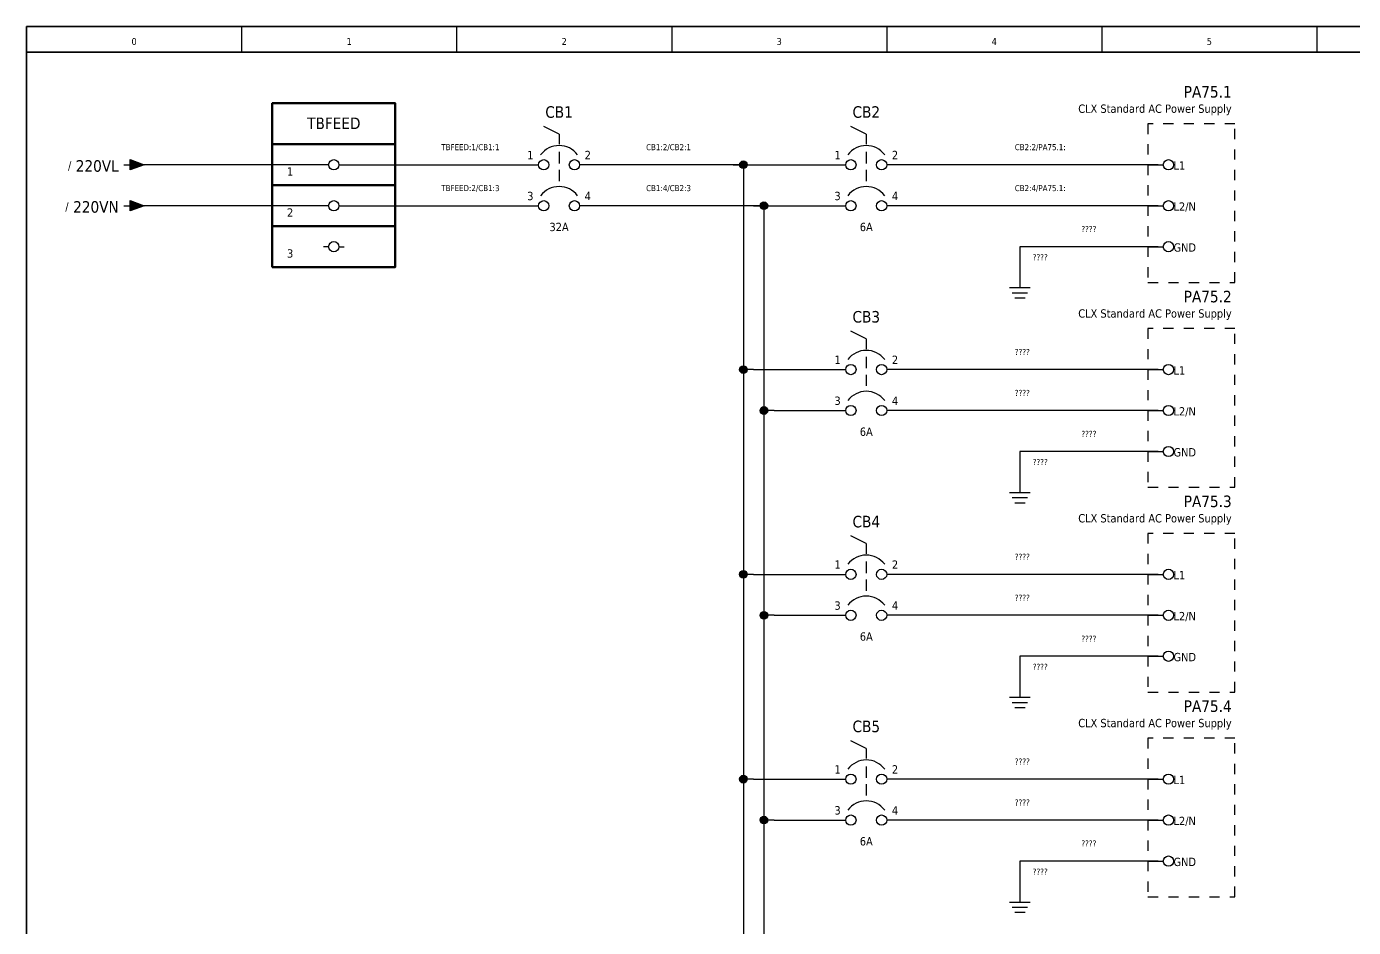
# Model space of a CAD drawing. Header units: millimetres. Extents: x 0 to 420, y 0 to 297.
# Drawn here: x 0 to 259.1, y 121 to 297 of the extents above; entities that cross this region are included whole.
import ezdxf
from ezdxf.enums import TextEntityAlignment as Align

# ---------------------------------------------------------------- set-up
doc = ezdxf.new("R2010")
doc.units = ezdxf.units.MM
doc.linetypes.add('EPL_DASH', pattern=[1, 0.5, -0.5])
for name, color, linetype, lineweight in [('EPLAN100', 7, 'Continuous', 50), ('EPLAN201', 7, 'Continuous', 35), ('EPLAN300', 5, 'Continuous', 25), ('EPLAN303', 6, 'Continuous', 25), ('EPLAN306', 6, 'EPL_DASH', 25), ('EPLAN311', 7, 'Continuous', 25), ('EPLAN400', 5, 'Continuous', 35), ('EPLAN403', 5, 'Continuous', 35), ('EPLAN405', 7, 'Continuous', 25), ('EPLAN408', 5, 'Continuous', 35), ('EPLAN420', 7, 'Continuous', 35), ('EPLAN421', 5, 'Continuous', 35), ('EPLAN422', 7, 'Continuous', 35), ('EPLAN425', 251, 'Continuous', 35), ('EPLAN426', 251, 'Continuous', 35), ('EPLAN429', 251, 'Continuous', 35), ('EPLAN432', 7, 'Continuous', 35), ('EPLAN433', 251, 'Continuous', 35), ('EPLAN434', 7, 'Continuous', 35), ('EPLAN440', 73, 'Continuous', 35), ('EPLAN441', 73, 'Continuous', 35), ('EPLAN442', 73, 'Continuous', 35), ('EPLAN451', 7, 'Continuous', 35), ('EPLAN452', 7, 'Continuous', 35), ('EPLAN453', 7, 'Continuous', 35), ('EPLAN500', 7, 'Continuous', 35), ('EPLAN501', 7, 'Continuous', 35), ('EPLAN502', 7, 'Continuous', 35), ('EPLAN503', 7, 'Continuous', 35), ('EPLAN504', 7, 'Continuous', 35), ('EPLAN512', 3, 'Continuous', 35), ('EPLAN542', 1, 'Continuous', 25)]:
    doc.layers.add(name, color=color, linetype=linetype, lineweight=lineweight)
doc.styles.add('Tahoma', font='')
doc.styles.get('Tahoma').set_extended_font_data('Tahoma')

# ---------------------------------------------------------------- blocks, each defined once
blk = doc.blocks.new('EPLFRAME')
at = {"layer": 'EPLAN201', "linetype": 'Continuous', "lineweight": 25, "ltscale": 4}
for p, q in [((42, 297), (42, 292)), ((84, 297), (84, 292)), ((126, 297), (126, 292)), ((168, 297), (168, 292)), ((210, 297), (210, 292)), ((252, 297), (252, 292))]:
    blk.add_line(p, q, dxfattribs=at)
at = {"layer": 'EPLAN201', "linetype": 'Continuous', "lineweight": 35, "ltscale": 4}
blk.add_line((0, 292), (420, 292), dxfattribs=at)
blk.add_lwpolyline([(0, 0), (420, 0), (420, 297), (0, 297)], close=True, dxfattribs=at)
at = {"layer": 'EPLAN451', "color": 7, "style": 'Tahoma'}
for tag, p, height in [('14_10014', (101, 12), 2.26), ('14_10015', (185, 12), 2.26), ('14_10011', (101, 5), 2.26), ('14_10013', (332, 5), 1.63), ('14_10151', (73, 1), 1.63), ('14_10300', (415, 1), 1.63)]:
    blk.add_attdef(tag, p, '', height=height, dxfattribs=at)
blk.add_attdef('4_25020', text='', height=1.63, dxfattribs=at).set_placement((413, 1), align=Align.RIGHT)
at = {"layer": 'EPLAN452', "color": 7, "style": 'Tahoma'}
for tag, p, height in [('4_11041', (1, 17), 2.26), ('4_11071[1]', (1, 13), 1.63), ('4_11074[1]', (21, 13), 1.63), ('4_11070[1]', (41, 13), 1.63), ('4_11024', (73, 13), 1.63), ('4_11011', (231, 12), 2.26), ('4_11030', (301, 12), 2.26), ('4_20132_1001', (374, 13), 1.63), ('4_11071[2]', (1, 9), 1.63), ('4_11074[2]', (21, 9), 1.63), ('4_11070[2]', (41, 9), 1.63), ('4_11022', (73, 9), 1.63), ('4_20134_1001', (374, 9), 1.63), ('4_11071[3]', (1, 5), 1.63), ('4_11074[3]', (21, 5), 1.63), ('4_11070[3]', (41, 5), 1.63), ('4_11080', (73, 5), 1.63), ('4_11059', (301, 5), 1.63)]:
    blk.add_attdef(tag, p, '', height=height, dxfattribs=at)
for tag, height, p in [('4_11040', 2.26, (419, 17)), ('4_11000', 1.63, (419, 5)), ('4_11085', 1.63, (141, 1)), ('4_11086', 1.63, (183, 1))]:
    blk.add_attdef(tag, text='', height=height, dxfattribs=at).set_placement(p, align=Align.RIGHT)
at = {"layer": 'EPLAN453', "color": 7, "style": 'Tahoma'}
for tag, p in [('53_19005_1', (21, 293)), ('53_19005', (63, 293)), ('53_19005_8', (105, 293)), ('53_19005_6', (147, 293)), ('53_19005_7', (189, 293)), ('53_19005_9', (231, 293)), ('53_19005_3', (273, 293)), ('53_19005_2', (315, 293)), ('53_19005_4', (357, 293)), ('53_19005_5', (399, 293))]:
    blk.add_attdef(tag, text='', height=1.35, dxfattribs=at).set_placement(p, align=Align.BOTTOM_CENTER)
blk = doc.blocks.new('EPLSYM_LibrarySPECIAL_Symbol13_Variant1_Placement1')
at = {"layer": 'EPLAN303', "lineweight": 25, "ltscale": 4}
blk.add_line((-4, 0), (-1, 0), dxfattribs=at)
blk.add_circle((0, 0), 1, dxfattribs=at)
at = {"layer": 'EPLAN421', "color": 5, "style": 'Tahoma'}
blk.add_attdef('17_20039', text='', height=1.1739, dxfattribs=at).set_placement((-2.3, 4), align=Align.BOTTOM_RIGHT)
at = {"layer": 'EPLAN425', "color": 251, "style": 'Tahoma'}
blk.add_attdef('17_20402', text='', height=1.6254, dxfattribs=at).set_placement((59.22, -0.16254), align=Align.MIDDLE_LEFT)
at = {"layer": 'EPLAN426', "color": 251, "style": 'Tahoma'}
blk.add_attdef('17_20037', text='', height=1.6254, dxfattribs=at).set_placement((1, -0.16254), align=Align.MIDDLE_LEFT)
at = {"layer": 'EPLAN429', "color": 251, "style": 'Tahoma'}
blk.add_attdef('17_20011', text='', height=1.6254, dxfattribs=at).set_placement((76.87, -0.16254), align=Align.MIDDLE_LEFT)
at = {"layer": 'EPLAN432', "color": 7, "style": 'Tahoma'}
blk.add_attdef('17_20038', text='', height=1.6254, dxfattribs=at).set_placement((-2.3, 1.3), align=Align.BOTTOM_RIGHT)
at = {"layer": 'EPLAN441', "color": 73, "style": 'Tahoma'}
blk.add_attdef('17_20301', text='', height=1.6254, dxfattribs=at).set_placement((33.62, -0.16254), align=Align.MIDDLE_LEFT)
blk = doc.blocks.new('EPLSYM_LibrarySPECIAL_Symbol1_Variant0_Placement1')
at = {"layer": 'EPLAN306', "lineweight": 25, "ltscale": 4}
blk.add_lwpolyline([(0, -31), (17, -31), (17, 0), (0, 0)], close=True, dxfattribs=at)
at = {"layer": 'EPLAN400', "color": 5, "style": 'Tahoma'}
blk.add_attdef('17_20010', text='', height=2.2575, dxfattribs=at).set_placement((-1.5, -0.9515), align=Align.TOP_RIGHT)
at = {"layer": 'EPLAN440', "color": 73, "style": 'Tahoma'}
blk.add_attdef('17_20300', text='', height=1.6254, dxfattribs=at).set_placement((-1.5, -4.57508), align=Align.TOP_RIGHT)
at = {"layer": 'EPLAN500', "color": 7, "style": 'Tahoma'}
blk.add_attdef('17_20027', text='', height=1.6254, dxfattribs=at).set_placement((-1.5, -7.27508), align=Align.TOP_RIGHT)
at = {"layer": 'EPLAN501', "color": 7, "style": 'Tahoma'}
blk.add_attdef('17_20011', text='', height=1.6254, dxfattribs=at).set_placement((-1.5, -12.67508), align=Align.TOP_RIGHT)
at = {"layer": 'EPLAN502', "color": 7, "style": 'Tahoma'}
blk.add_attdef('17_20025', text='', height=1.6254, dxfattribs=at).set_placement((-1.5, -15.37508), align=Align.TOP_RIGHT)
at = {"layer": 'EPLAN503', "color": 7, "style": 'Tahoma'}
blk.add_attdef('17_20024', text='', height=1.6254, dxfattribs=at).set_placement((-1.5, -18.07508), align=Align.TOP_RIGHT)
at = {"layer": 'EPLAN504', "color": 7, "style": 'Tahoma'}
blk.add_attdef('17_20901[1]', text='', height=1.6254, dxfattribs=at).set_placement((-1.5, -9.97508), align=Align.TOP_RIGHT)
blk = doc.blocks.new('EPLSYM_LibrarySPECIAL_Symbol1_Variant0_Placement1_1')
at = {"layer": 'EPLAN306', "lineweight": 25, "ltscale": 4}
blk.add_lwpolyline([(0, -31), (17, -31), (17, 0), (0, 0)], close=True, dxfattribs=at)
at = {"layer": 'EPLAN400', "color": 5, "style": 'Tahoma'}
blk.add_attdef('17_20010', text='', height=2.2575, dxfattribs=at).set_placement((-1.5, -0.9515), align=Align.TOP_RIGHT)
at = {"layer": 'EPLAN440', "color": 73, "style": 'Tahoma'}
blk.add_attdef('17_20300', text='', height=1.6254, dxfattribs=at).set_placement((-1.5, -4.57508), align=Align.TOP_RIGHT)
at = {"layer": 'EPLAN500', "color": 7, "style": 'Tahoma'}
blk.add_attdef('17_20027', text='', height=1.6254, dxfattribs=at).set_placement((-1.5, -7.27508), align=Align.TOP_RIGHT)
at = {"layer": 'EPLAN501', "color": 7, "style": 'Tahoma'}
blk.add_attdef('17_20011', text='', height=1.6254, dxfattribs=at).set_placement((-1.5, -12.67508), align=Align.TOP_RIGHT)
at = {"layer": 'EPLAN502', "color": 7, "style": 'Tahoma'}
blk.add_attdef('17_20025', text='', height=1.6254, dxfattribs=at).set_placement((-1.5, -15.37508), align=Align.TOP_RIGHT)
at = {"layer": 'EPLAN503', "color": 7, "style": 'Tahoma'}
blk.add_attdef('17_20024', text='', height=1.6254, dxfattribs=at).set_placement((-1.5, -18.07508), align=Align.TOP_RIGHT)
at = {"layer": 'EPLAN504', "color": 7, "style": 'Tahoma'}
blk.add_attdef('17_20901[1]', text='', height=1.6254, dxfattribs=at).set_placement((-1.5, -9.97508), align=Align.TOP_RIGHT)
blk = doc.blocks.new('EPLSYM_LibrarySPECIAL_Symbol1_Variant0_Placement1_2')
at = {"layer": 'EPLAN306', "lineweight": 25, "ltscale": 4}
blk.add_lwpolyline([(0, -31), (17, -31), (17, 0), (0, 0)], close=True, dxfattribs=at)
at = {"layer": 'EPLAN400', "color": 5, "style": 'Tahoma'}
blk.add_attdef('17_20010', text='', height=2.2575, dxfattribs=at).set_placement((-1.5, -0.9515), align=Align.TOP_RIGHT)
at = {"layer": 'EPLAN440', "color": 73, "style": 'Tahoma'}
blk.add_attdef('17_20300', text='', height=1.6254, dxfattribs=at).set_placement((-1.5, -4.57508), align=Align.TOP_RIGHT)
at = {"layer": 'EPLAN500', "color": 7, "style": 'Tahoma'}
blk.add_attdef('17_20027', text='', height=1.6254, dxfattribs=at).set_placement((-1.5, -7.27508), align=Align.TOP_RIGHT)
at = {"layer": 'EPLAN501', "color": 7, "style": 'Tahoma'}
blk.add_attdef('17_20011', text='', height=1.6254, dxfattribs=at).set_placement((-1.5, -12.67508), align=Align.TOP_RIGHT)
at = {"layer": 'EPLAN502', "color": 7, "style": 'Tahoma'}
blk.add_attdef('17_20025', text='', height=1.6254, dxfattribs=at).set_placement((-1.5, -15.37508), align=Align.TOP_RIGHT)
at = {"layer": 'EPLAN503', "color": 7, "style": 'Tahoma'}
blk.add_attdef('17_20024', text='', height=1.6254, dxfattribs=at).set_placement((-1.5, -18.07508), align=Align.TOP_RIGHT)
at = {"layer": 'EPLAN504', "color": 7, "style": 'Tahoma'}
blk.add_attdef('17_20901[1]', text='', height=1.6254, dxfattribs=at).set_placement((-1.5, -9.97508), align=Align.TOP_RIGHT)
blk = doc.blocks.new('EPLSYM_LibrarySPECIAL_Symbol1_Variant0_Placement1_3')
at = {"layer": 'EPLAN306', "lineweight": 25, "ltscale": 4}
blk.add_lwpolyline([(0, -31), (17, -31), (17, 0), (0, 0)], close=True, dxfattribs=at)
at = {"layer": 'EPLAN400', "color": 5, "style": 'Tahoma'}
blk.add_attdef('17_20010', text='', height=2.2575, dxfattribs=at).set_placement((-1.5, -0.9515), align=Align.TOP_RIGHT)
at = {"layer": 'EPLAN440', "color": 73, "style": 'Tahoma'}
blk.add_attdef('17_20300', text='', height=1.6254, dxfattribs=at).set_placement((-1.5, -4.57508), align=Align.TOP_RIGHT)
at = {"layer": 'EPLAN500', "color": 7, "style": 'Tahoma'}
blk.add_attdef('17_20027', text='', height=1.6254, dxfattribs=at).set_placement((-1.5, -7.27508), align=Align.TOP_RIGHT)
at = {"layer": 'EPLAN501', "color": 7, "style": 'Tahoma'}
blk.add_attdef('17_20011', text='', height=1.6254, dxfattribs=at).set_placement((-1.5, -12.67508), align=Align.TOP_RIGHT)
at = {"layer": 'EPLAN502', "color": 7, "style": 'Tahoma'}
blk.add_attdef('17_20025', text='', height=1.6254, dxfattribs=at).set_placement((-1.5, -15.37508), align=Align.TOP_RIGHT)
at = {"layer": 'EPLAN503', "color": 7, "style": 'Tahoma'}
blk.add_attdef('17_20024', text='', height=1.6254, dxfattribs=at).set_placement((-1.5, -18.07508), align=Align.TOP_RIGHT)
at = {"layer": 'EPLAN504', "color": 7, "style": 'Tahoma'}
blk.add_attdef('17_20901[1]', text='', height=1.6254, dxfattribs=at).set_placement((-1.5, -9.97508), align=Align.TOP_RIGHT)
blk = doc.blocks.new('EPLSYM_LibraryNFPA_symbol_Symbol1413_Variant5_Placement1')
at = {"layer": 'EPLAN300', "lineweight": 25, "ltscale": 4}
for p, q in [((-1, 0), (-2, 0)), ((1, 0), (2, 0))]:
    blk.add_line(p, q, dxfattribs=at)
at = {"layer": 'EPLAN300', "linetype": 'Continuous', "lineweight": 25, "ltscale": 4}
blk.add_circle((0, 0), 1, dxfattribs=at)
at = {"layer": 'EPLAN408', "color": 5, "style": 'Tahoma'}
blk.add_attdef('17_20010', text='', height=2.2575, dxfattribs=at).set_placement((-3.7, -0.6515), align=Align.TOP_RIGHT)
at = {"layer": 'EPLAN422', "color": 7, "style": 'Tahoma'}
blk.add_attdef('17_20030', text='', height=1.6254, dxfattribs=at).set_placement((1.4, -0.82508), align=Align.TOP_LEFT)
at = {"layer": 'EPLAN434', "color": 7, "style": 'Tahoma'}
blk.add_attdef('17_20225', text='', height=1.6254, dxfattribs=at).set_placement((27.85, -0.82508), align=Align.TOP_LEFT)
at = {"layer": 'EPLAN500', "color": 7, "style": 'Tahoma'}
blk.add_attdef('17_20027', text='', height=1.6254, dxfattribs=at).set_placement((-3.7, -4.27508), align=Align.TOP_RIGHT)
at = {"layer": 'EPLAN501', "color": 7, "style": 'Tahoma'}
blk.add_attdef('17_20011', text='', height=1.6254, dxfattribs=at).set_placement((-3.7, -9.67508), align=Align.TOP_RIGHT)
at = {"layer": 'EPLAN502', "color": 7, "style": 'Tahoma'}
blk.add_attdef('17_20025', text='', height=1.6254, dxfattribs=at).set_placement((-3.7, -12.37508), align=Align.TOP_RIGHT)
at = {"layer": 'EPLAN503', "color": 7, "style": 'Tahoma'}
blk.add_attdef('17_20024', text='', height=1.6254, dxfattribs=at).set_placement((-3.7, -15.07508), align=Align.TOP_RIGHT)
at = {"layer": 'EPLAN504', "color": 7, "style": 'Tahoma'}
blk.add_attdef('17_20901[1]', text='', height=1.6254, dxfattribs=at).set_placement((-3.7, -6.97508), align=Align.TOP_RIGHT)
at = {"layer": 'EPLAN512', "color": 3, "style": 'Tahoma'}
blk.add_attdef('17_20201[1]', text='', height=1.6254, dxfattribs=at).set_placement((-3.7, -17.77508), align=Align.TOP_RIGHT)
blk = doc.blocks.new('EPLSYM_LibraryNFPA_symbol_Symbol1339_Variant5_Placement1')
at = {"layer": 'EPLAN300', "lineweight": 25, "ltscale": 4}
for q in [(-3, 7.5), (0, 4)]:
    blk.add_line((0, 6), q, dxfattribs=at)
at = {"layer": 'EPLAN300', "linetype": 'Continuous', "lineweight": 25, "ltscale": 4}
for p, q in [((0, 2.5), (0, 0.25)), ((0, -1), (0, -3.2))]:
    blk.add_line(p, q, dxfattribs=at)
at = {"layer": 'EPLAN300', "lineweight": 25, "ltscale": 4}
for centre in [(-3, 0), (3, 0), (-3, -8), (3, -8)]:
    blk.add_circle(centre, 1, dxfattribs=at)
for centre in [(0, -0.75), (0, -8.75)]:
    blk.add_arc(centre, 4.5, 37, 143, dxfattribs=at)
at = {"layer": 'EPLAN400', "color": 5, "style": 'Tahoma'}
blk.add_attdef('17_20010', text='', height=2.26, dxfattribs=at).set_placement((0, 8.5), align=Align.BOTTOM_CENTER)
at = {"layer": 'EPLAN420', "color": 7, "style": 'Tahoma'}
for tag, p in [('17_20028[1]', (-5, 0.6)), ('17_20028[3]', (-5, -7.4))]:
    blk.add_attdef(tag, text='', height=1.63, dxfattribs=at).set_placement(p, align=Align.BOTTOM_RIGHT)
for tag, p in [('17_20028[2]', (5, 0.6)), ('17_20028[4]', (5, -7.4))]:
    blk.add_attdef(tag, text='', height=1.63, dxfattribs=at).set_placement(p, align=Align.BOTTOM_LEFT)
at = {"layer": 'EPLAN421', "color": 5, "style": 'Tahoma'}
for tag, p in [('17_20029[1]', (-5, -0.63)), ('17_20029[3]', (-5, -8.63))]:
    blk.add_attdef(tag, text='', height=1.17, dxfattribs=at).set_placement(p, align=Align.TOP_RIGHT)
for tag, p in [('17_20029[2]', (5, -0.63)), ('17_20029[4]', (5, -8.63))]:
    blk.add_attdef(tag, text='', height=1.17, dxfattribs=at).set_placement(p, align=Align.TOP_LEFT)
at = {"layer": 'EPLAN440', "color": 73, "style": 'Tahoma'}
blk.add_attdef('17_20300', text='', height=1.63, dxfattribs=at).set_placement((0, -22.13), align=Align.TOP_CENTER)
at = {"layer": 'EPLAN500', "color": 7, "style": 'Tahoma'}
blk.add_attdef('17_20027', text='', height=1.63, dxfattribs=at).set_placement((0, -11.33), align=Align.TOP_CENTER)
at = {"layer": 'EPLAN501', "color": 7, "style": 'Tahoma'}
blk.add_attdef('17_20011', text='', height=1.63, dxfattribs=at).set_placement((0, 12.25), align=Align.BOTTOM_CENTER)
at = {"layer": 'EPLAN502', "color": 7, "style": 'Tahoma'}
blk.add_attdef('17_20025', text='', height=1.63, dxfattribs=at).set_placement((0, -16.73), align=Align.TOP_CENTER)
at = {"layer": 'EPLAN503', "color": 7, "style": 'Tahoma'}
blk.add_attdef('17_20024', text='', height=1.63, dxfattribs=at).set_placement((0, -14.03), align=Align.TOP_CENTER)
at = {"layer": 'EPLAN504', "color": 7, "style": 'Tahoma'}
blk.add_attdef('17_20901[1]', text='', height=1.63, dxfattribs=at).set_placement((0, -19.43), align=Align.TOP_CENTER)
at = {"layer": 'EPLAN512', "color": 3, "style": 'Tahoma'}
blk.add_attdef('17_20201[1]', text='', height=1.63, dxfattribs=at).set_placement((0, -24.83), align=Align.TOP_CENTER)
blk = doc.blocks.new('EPLSYM_LibraryNFPA_symbol_Symbol300_Variant0_Placement1')
at = {"layer": 'EPLAN300', "linetype": 'Continuous', "lineweight": 25, "ltscale": 4}
for p, q in [((-2, 0), (2, 0)), ((0, 2), (0, 0)), ((-1.5, -1), (1.5, -1)), ((-1, -2), (1, -2))]:
    blk.add_line(p, q, dxfattribs=at)
at = {"layer": 'EPLAN400', "color": 5, "style": 'Tahoma'}
blk.add_attdef('17_20010', text='', height=2.2575, dxfattribs=at).set_placement((-4, -1.22575), align=Align.MIDDLE_RIGHT)
at = {"layer": 'EPLAN420', "color": 7, "style": 'Tahoma'}
blk.add_attdef('17_20028[1]', text='', height=1.6254, dxfattribs=at).set_placement((0.6, 1.5), align=Align.BOTTOM_LEFT)
at = {"layer": 'EPLAN421', "color": 5, "style": 'Tahoma'}
blk.add_attdef('17_20029[1]', text='', height=1.1739, dxfattribs=at).set_placement((0.6, 4.2), align=Align.BOTTOM_LEFT)
at = {"layer": 'EPLAN440', "color": 73, "style": 'Tahoma'}
blk.add_attdef('17_20300', text='', height=1.6254, dxfattribs=at).set_placement((-4, -4.38754), align=Align.MIDDLE_RIGHT)
at = {"layer": 'EPLAN500', "color": 7, "style": 'Tahoma'}
blk.add_attdef('17_20027', text='', height=1.6254, dxfattribs=at).set_placement((-4, -7.08754), align=Align.MIDDLE_RIGHT)
at = {"layer": 'EPLAN501', "color": 7, "style": 'Tahoma'}
blk.add_attdef('17_20011', text='', height=1.6254, dxfattribs=at).set_placement((-4, -12.48754), align=Align.MIDDLE_RIGHT)
at = {"layer": 'EPLAN502', "color": 7, "style": 'Tahoma'}
blk.add_attdef('17_20025', text='', height=1.6254, dxfattribs=at).set_placement((-4, -15.18754), align=Align.MIDDLE_RIGHT)
at = {"layer": 'EPLAN503', "color": 7, "style": 'Tahoma'}
blk.add_attdef('17_20024', text='', height=1.6254, dxfattribs=at).set_placement((-4, -17.88754), align=Align.MIDDLE_RIGHT)
at = {"layer": 'EPLAN504', "color": 7, "style": 'Tahoma'}
blk.add_attdef('17_20901[1]', text='', height=1.6254, dxfattribs=at).set_placement((-4, -9.78754), align=Align.MIDDLE_RIGHT)
at = {"layer": 'EPLAN512', "color": 3, "style": 'Tahoma'}
blk.add_attdef('17_20201[1]', text='', height=1.6254, dxfattribs=at).set_placement((-4, -20.58754), align=Align.MIDDLE_RIGHT)
blk = doc.blocks.new('EPLSYM_LibrarySPECIAL_Symbol308_Variant0_Placement0')
at = {"layer": 'EPLAN405', "color": 7, "style": 'Tahoma'}
for tag, p in [('17_31011', (1.5, 6.35)), ('17_31002', (1.5, 0.5))]:
    blk.add_attdef(tag, text='', height=1.17, dxfattribs=at).set_placement(p, align=Align.BOTTOM_LEFT)
for tag, p in [('17_31004', (1.5, 4.4)), ('17_31003', (1.5, 2.45))]:
    blk.add_attdef(tag, p, '', height=1.17, dxfattribs=at)
blk = doc.blocks.new('EPLSYM_LibrarySPECIAL_Symbol8_Variant0_Placement1')
at = {"layer": 'EPLAN311', "linetype": 'Continuous', "ltscale": 4}
blk.add_hatch(color=256, dxfattribs=at).paths.add_polyline_path([(-0.75, 1), (2, 0), (-0.75, -1)], flags=0)
blk.add_line((-2, 0), (-0.75, 0), dxfattribs=at)
blk.add_lwpolyline([(-0.75, 1), (2, 0), (-0.75, -1)], close=True, dxfattribs=at)
at = {"layer": 'EPLAN403', "color": 5, "style": 'Tahoma'}
blk.add_attdef('70_20010', text='', height=2.2575, dxfattribs=at).set_placement((3, -0.22575), align=Align.MIDDLE_RIGHT)
at = {"layer": 'EPLAN442', "color": 73, "style": 'Tahoma'}
for tag, p in [('70_24350', (23.82, -0.16254)), ('70_24300', (81.5, -0.16254))]:
    blk.add_attdef(tag, text='', height=1.6254, dxfattribs=at).set_placement(p, align=Align.MIDDLE_RIGHT)

msp = doc.modelspace()

# ---------------------------------------------------------------- hatches: boundary and pattern name
at = {"layer": 'EPLAN311', "linetype": 'Continuous', "lineweight": 25, "ltscale": 4}
h = msp.add_hatch(color=7, dxfattribs=at)
edge = h.paths.add_edge_path(flags=0)
edge.add_arc((140, 270), 0.75, 0, 360)
h = msp.add_hatch(color=7, dxfattribs=at)
edge = h.paths.add_edge_path(flags=0)
edge.add_arc((144, 262), 0.75, 0, 360)
h = msp.add_hatch(color=7, dxfattribs=at)
edge = h.paths.add_edge_path(flags=0)
edge.add_arc((140, 230), 0.75, 0, 360)
h = msp.add_hatch(color=7, dxfattribs=at)
edge = h.paths.add_edge_path(flags=0)
edge.add_arc((144, 222), 0.75, 0, 360)
h = msp.add_hatch(color=7, dxfattribs=at)
edge = h.paths.add_edge_path(flags=0)
edge.add_arc((140, 190), 0.75, 0, 360)
h = msp.add_hatch(color=7, dxfattribs=at)
edge = h.paths.add_edge_path(flags=0)
edge.add_arc((144, 182), 0.75, 0, 360)
h = msp.add_hatch(color=7, dxfattribs=at)
edge = h.paths.add_edge_path(flags=0)
edge.add_arc((140, 150), 0.75, 0, 360)
h = msp.add_hatch(color=7, dxfattribs=at)
edge = h.paths.add_edge_path(flags=0)
edge.add_arc((144, 142), 0.75, 0, 360)

# ---------------------------------------------------------------- linework, layer by layer
at = {"layer": 'EPLAN100', "lineweight": 50, "ltscale": 4}
for points in [[(48, 274), (72, 274), (72, 282), (48, 282)], [(48, 266), (72, 266), (72, 274), (48, 274)], [(48, 258), (72, 258), (72, 266), (48, 266)], [(48, 250), (72, 250), (72, 258), (48, 258)]]:
    msp.add_lwpolyline(points, close=True, dxfattribs=at)
at = {"layer": 'EPLAN311', "ltscale": 4}
for p, q in [((58, 270), (21, 270)), ((142, 270), (160, 270)), ((58, 262), (21, 262)), ((146, 262), (160, 262)), ((142, 230), (160, 230)), ((221, 230), (168, 230)), ((146, 222), (160, 222)), ((221, 222), (168, 222)), ((142, 190), (160, 190)), ((221, 190), (168, 190)), ((146, 182), (160, 182)), ((221, 182), (168, 182)), ((142, 150), (160, 150)), ((221, 150), (168, 150)), ((146, 142), (160, 142)), ((221, 142), (168, 142))]:
    msp.add_line(p, q, dxfattribs=at)
at = {"layer": 'EPLAN311', "color": 7, "ltscale": 4}
for p, q in [((62, 270), (100, 270)), ((140, 270), (108, 270)), ((140, 270), (140, 230)), ((221, 270), (168, 270)), ((62, 262), (100, 262)), ((144, 262), (108, 262)), ((144, 262), (144, 222)), ((221, 262), (168, 262)), ((140, 230), (140, 190)), ((144, 222), (144, 182)), ((140, 190), (140, 150)), ((144, 182), (144, 142)), ((140, 150), (140, 36)), ((144, 142), (144, 29))]:
    msp.add_line(p, q, dxfattribs=at)
at = {"layer": 'EPLAN311', "color": 7, "linetype": 'Continuous', "lineweight": 25, "ltscale": 4}
for p, q in [((138, 270), (142, 270)), ((140, 270), (140, 268)), ((142, 262), (146, 262)), ((144, 262), (144, 260)), ((140, 232), (140, 228)), ((142, 230), (140, 230)), ((144, 224), (144, 220)), ((146, 222), (144, 222)), ((140, 192), (140, 188)), ((142, 190), (140, 190)), ((144, 184), (144, 180)), ((146, 182), (144, 182)), ((140, 152), (140, 148)), ((142, 150), (140, 150)), ((144, 144), (144, 140)), ((146, 142), (144, 142))]:
    msp.add_line(p, q, dxfattribs=at)
at = {"layer": 'EPLAN311', "color": 1, "linetype": 'Continuous', "lineweight": 25, "ltscale": 4}
for p, q in [((196, 254), (194, 254)), ((194, 254), (194, 252)), ((196, 214), (194, 214)), ((194, 214), (194, 212)), ((196, 174), (194, 174)), ((194, 174), (194, 172)), ((196, 134), (194, 134)), ((194, 134), (194, 132))]:
    msp.add_line(p, q, dxfattribs=at)
at = {"layer": 'EPLAN311', "color": 7, "linetype": 'Continuous', "lineweight": 25, "ltscale": 4}
for centre in [(140, 270), (144, 262), (140, 230), (144, 222), (140, 190), (144, 182), (140, 150), (144, 142)]:
    msp.add_circle(centre, 0.75, dxfattribs=at)
at = {"layer": 'EPLAN542', "ltscale": 4}
for p, q in [((221, 254), (194, 254)), ((194, 254), (194, 248)), ((221, 214), (194, 214)), ((194, 214), (194, 208)), ((221, 174), (194, 174)), ((194, 174), (194, 168)), ((221, 134), (194, 134)), ((194, 134), (194, 128))]:
    msp.add_line(p, q, dxfattribs=at)

# ---------------------------------------------------------------- block references
ref = msp.add_blockref('EPLFRAME', (0, 0))
ref.add_attrib('53_19005', '1', dxfattribs={"layer": 'EPLAN453', "color": 7, "height": 1.35, "style": 'Tahoma'}).set_placement((63, 293), align=Align.BOTTOM_CENTER)
ref.add_attrib('53_19005_1', '0', dxfattribs={"layer": 'EPLAN453', "color": 7, "height": 1.35, "style": 'Tahoma'}).set_placement((21, 293), align=Align.BOTTOM_CENTER)
ref.add_attrib('53_19005_6', '3', dxfattribs={"layer": 'EPLAN453', "color": 7, "height": 1.35, "style": 'Tahoma'}).set_placement((147, 293), align=Align.BOTTOM_CENTER)
ref.add_attrib('53_19005_7', '4', dxfattribs={"layer": 'EPLAN453', "color": 7, "height": 1.35, "style": 'Tahoma'}).set_placement((189, 293), align=Align.BOTTOM_CENTER)
ref.add_attrib('53_19005_8', '2', dxfattribs={"layer": 'EPLAN453', "color": 7, "height": 1.35, "style": 'Tahoma'}).set_placement((105, 293), align=Align.BOTTOM_CENTER)
ref.add_attrib('53_19005_9', '5', dxfattribs={"layer": 'EPLAN453', "color": 7, "height": 1.35, "style": 'Tahoma'}).set_placement((231, 293), align=Align.BOTTOM_CENTER)
ref = msp.add_blockref('EPLSYM_LibrarySPECIAL_Symbol1_Variant0_Placement1_1', (219, 278))
ref.add_attrib('17_20010', 'PA75.1', dxfattribs={"layer": 'EPLAN400', "color": 5, "height": 2.257, "style": 'Tahoma'}).set_placement((235.36, 285.39), align=Align.TOP_RIGHT)
ref.add_attrib('17_20027', 'CLX Standard AC Power Supply', dxfattribs={"layer": 'EPLAN500', "color": 7, "height": 1.6254, "style": 'Tahoma'}).set_placement((235.36, 281.77), align=Align.TOP_RIGHT)
ref = msp.add_blockref('EPLSYM_LibraryNFPA_symbol_Symbol1339_Variant5_Placement1', (104, 270))
ref.add_attrib('17_20028[1]', '1', dxfattribs={"layer": 'EPLAN420', "color": 7, "height": 1.63, "style": 'Tahoma'}).set_placement((99, 270.6), align=Align.BOTTOM_RIGHT)
ref.add_attrib('17_20028[2]', '2', dxfattribs={"layer": 'EPLAN420', "color": 7, "height": 1.63, "style": 'Tahoma'}).set_placement((109, 270.6), align=Align.BOTTOM_LEFT)
ref.add_attrib('17_20028[3]', '3', dxfattribs={"layer": 'EPLAN420', "color": 7, "height": 1.63, "style": 'Tahoma'}).set_placement((99, 262.6), align=Align.BOTTOM_RIGHT)
ref.add_attrib('17_20028[4]', '4', dxfattribs={"layer": 'EPLAN420', "color": 7, "height": 1.63, "style": 'Tahoma'}).set_placement((109, 262.6), align=Align.BOTTOM_LEFT)
ref.add_attrib('17_20010', 'CB1', dxfattribs={"layer": 'EPLAN400', "color": 5, "height": 2.257, "style": 'Tahoma'}).set_placement((104, 278.5), align=Align.BOTTOM_CENTER)
ref.add_attrib('17_20027', '32A', dxfattribs={"layer": 'EPLAN500', "color": 7, "height": 1.625, "style": 'Tahoma'}).set_placement((104, 258.67), align=Align.TOP_CENTER)
ref = msp.add_blockref('EPLSYM_LibraryNFPA_symbol_Symbol1339_Variant5_Placement1', (164, 270))
ref.add_attrib('17_20028[1]', '1', dxfattribs={"layer": 'EPLAN420', "color": 7, "height": 1.63, "style": 'Tahoma'}).set_placement((159, 270.6), align=Align.BOTTOM_RIGHT)
ref.add_attrib('17_20028[2]', '2', dxfattribs={"layer": 'EPLAN420', "color": 7, "height": 1.63, "style": 'Tahoma'}).set_placement((169, 270.6), align=Align.BOTTOM_LEFT)
ref.add_attrib('17_20028[3]', '3', dxfattribs={"layer": 'EPLAN420', "color": 7, "height": 1.63, "style": 'Tahoma'}).set_placement((159, 262.6), align=Align.BOTTOM_RIGHT)
ref.add_attrib('17_20028[4]', '4', dxfattribs={"layer": 'EPLAN420', "color": 7, "height": 1.63, "style": 'Tahoma'}).set_placement((169, 262.6), align=Align.BOTTOM_LEFT)
ref.add_attrib('17_20010', 'CB2', dxfattribs={"layer": 'EPLAN400', "color": 5, "height": 2.257, "style": 'Tahoma'}).set_placement((164, 278.5), align=Align.BOTTOM_CENTER)
ref.add_attrib('17_20027', '6A', dxfattribs={"layer": 'EPLAN500', "color": 7, "height": 1.625, "style": 'Tahoma'}).set_placement((164, 258.67), align=Align.TOP_CENTER)
ref = msp.add_blockref('EPLSYM_LibraryNFPA_symbol_Symbol1413_Variant5_Placement1', (60, 270))
ref.add_attrib('17_20030', '1', dxfattribs={"layer": 'EPLAN422', "color": 7, "height": 1.63, "style": 'Tahoma'}).set_placement((50.87, 269.49), align=Align.TOP_LEFT)
ref.add_attrib('17_20010', 'TBFEED', dxfattribs={"layer": 'EPLAN408', "color": 5, "height": 2.257, "style": 'Tahoma'}).set_placement((65.21, 279.23), align=Align.TOP_RIGHT)
ref = msp.add_blockref('EPLSYM_LibrarySPECIAL_Symbol308_Variant0_Placement0', (81, 270))
ref.add_attrib('17_31011', 'TBFEED:1/CB1:1', dxfattribs={"layer": 'EPLAN405', "color": 7, "height": 1.1739, "style": 'Tahoma'}).set_placement((81, 272.5), align=Align.BOTTOM_LEFT)
ref = msp.add_blockref('EPLSYM_LibrarySPECIAL_Symbol308_Variant0_Placement0', (121, 270))
ref.add_attrib('17_31011', 'CB1:2/CB2:1', dxfattribs={"layer": 'EPLAN405', "color": 7, "height": 1.1739, "style": 'Tahoma'}).set_placement((121, 272.5), align=Align.BOTTOM_LEFT)
ref = msp.add_blockref('EPLSYM_LibrarySPECIAL_Symbol308_Variant0_Placement0', (193, 270))
ref.add_attrib('17_31011', 'CB2:2/PA75.1:', dxfattribs={"layer": 'EPLAN405', "color": 7, "height": 1.1739, "style": 'Tahoma'}).set_placement((193, 272.5), align=Align.BOTTOM_LEFT)
ref = msp.add_blockref('EPLSYM_LibrarySPECIAL_Symbol8_Variant0_Placement1', (21, 270))
ref.add_attrib('70_20010', '220VL', dxfattribs={"layer": 'EPLAN403', "color": 5, "height": 2.257, "style": 'Tahoma'}).set_placement((18, 269.77), align=Align.MIDDLE_RIGHT)
ref.add_attrib('70_24350', '/', dxfattribs={"layer": 'EPLAN442', "color": 73, "height": 1.63, "style": 'Tahoma'}).set_placement((8.74, 269.84), align=Align.MIDDLE_RIGHT)
ref = msp.add_blockref('EPLSYM_LibrarySPECIAL_Symbol13_Variant1_Placement1', (223, 270))
ref.add_attrib('17_20431', 'L1', dxfattribs={"layer": 'EPLAN433', "color": 251, "height": 1.625, "style": 'Tahoma'}).set_placement((224, 269.84), align=Align.MIDDLE_LEFT)
ref = msp.add_blockref('EPLSYM_LibrarySPECIAL_Symbol308_Variant0_Placement0', (81, 262))
ref.add_attrib('17_31011', 'TBFEED:2/CB1:3', dxfattribs={"layer": 'EPLAN405', "color": 7, "height": 1.1739, "style": 'Tahoma'}).set_placement((81, 264.5), align=Align.BOTTOM_LEFT)
ref = msp.add_blockref('EPLSYM_LibrarySPECIAL_Symbol308_Variant0_Placement0', (121, 262))
ref.add_attrib('17_31011', 'CB1:4/CB2:3', dxfattribs={"layer": 'EPLAN405', "color": 7, "height": 1.1739, "style": 'Tahoma'}).set_placement((121, 264.5), align=Align.BOTTOM_LEFT)
ref = msp.add_blockref('EPLSYM_LibrarySPECIAL_Symbol308_Variant0_Placement0', (193, 262))
ref.add_attrib('17_31011', 'CB2:4/PA75.1:', dxfattribs={"layer": 'EPLAN405', "color": 7, "height": 1.1739, "style": 'Tahoma'}).set_placement((193, 264.5), align=Align.BOTTOM_LEFT)
ref = msp.add_blockref('EPLSYM_LibrarySPECIAL_Symbol8_Variant0_Placement1', (21, 262))
ref.add_attrib('70_20010', '220VN', dxfattribs={"layer": 'EPLAN403', "color": 5, "height": 2.257, "style": 'Tahoma'}).set_placement((18, 261.77), align=Align.MIDDLE_RIGHT)
ref.add_attrib('70_24350', '/', dxfattribs={"layer": 'EPLAN442', "color": 73, "height": 1.63, "style": 'Tahoma'}).set_placement((8.21, 261.84), align=Align.MIDDLE_RIGHT)
ref = msp.add_blockref('EPLSYM_LibraryNFPA_symbol_Symbol1413_Variant5_Placement1', (60, 262))
ref.add_attrib('17_20030', '2', dxfattribs={"layer": 'EPLAN422', "color": 7, "height": 1.63, "style": 'Tahoma'}).set_placement((50.87, 261.49), align=Align.TOP_LEFT)
ref = msp.add_blockref('EPLSYM_LibrarySPECIAL_Symbol13_Variant1_Placement1', (223, 262))
ref.add_attrib('17_20431', 'L2/N', dxfattribs={"layer": 'EPLAN433', "color": 251, "height": 1.625, "style": 'Tahoma'}).set_placement((224, 261.84), align=Align.MIDDLE_LEFT)
ref = msp.add_blockref('EPLSYM_LibrarySPECIAL_Symbol308_Variant0_Placement0', (206, 254))
ref.add_attrib('17_31011', '????', dxfattribs={"layer": 'EPLAN405', "color": 7, "height": 1.174, "style": 'Tahoma'}).set_placement((206, 256.5), align=Align.BOTTOM_LEFT)
ref = msp.add_blockref('EPLSYM_LibraryNFPA_symbol_Symbol1413_Variant5_Placement1', (60, 254))
ref.add_attrib('17_20030', '3', dxfattribs={"layer": 'EPLAN422', "color": 7, "height": 1.63, "style": 'Tahoma'}).set_placement((50.87, 253.49), align=Align.TOP_LEFT)
ref = msp.add_blockref('EPLSYM_LibrarySPECIAL_Symbol13_Variant1_Placement1', (223, 254))
ref.add_attrib('17_20431', 'GND', dxfattribs={"layer": 'EPLAN433', "color": 251, "height": 1.625, "style": 'Tahoma'}).set_placement((224, 253.84), align=Align.MIDDLE_LEFT)
ref = msp.add_blockref('EPLSYM_LibrarySPECIAL_Symbol308_Variant0_Placement0', (194, 251))
ref.add_attrib('17_31011', '????', dxfattribs={"layer": 'EPLAN405', "color": 7, "height": 1.174, "style": 'Tahoma'}).set_placement((196.5, 251), align=Align.BOTTOM_LEFT)
for p in [(194, 246), (194, 206), (194, 166), (194, 126)]:
    msp.add_blockref('EPLSYM_LibraryNFPA_symbol_Symbol300_Variant0_Placement1', p)
ref = msp.add_blockref('EPLSYM_LibrarySPECIAL_Symbol1_Variant0_Placement1', (219, 238))
ref.add_attrib('17_20010', 'PA75.2', dxfattribs={"layer": 'EPLAN400', "color": 5, "height": 2.257, "style": 'Tahoma'}).set_placement((235.36, 245.39), align=Align.TOP_RIGHT)
ref.add_attrib('17_20027', 'CLX Standard AC Power Supply', dxfattribs={"layer": 'EPLAN500', "color": 7, "height": 1.6254, "style": 'Tahoma'}).set_placement((235.36, 241.77), align=Align.TOP_RIGHT)
ref = msp.add_blockref('EPLSYM_LibraryNFPA_symbol_Symbol1339_Variant5_Placement1', (164, 230))
ref.add_attrib('17_20028[1]', '1', dxfattribs={"layer": 'EPLAN420', "color": 7, "height": 1.63, "style": 'Tahoma'}).set_placement((159, 230.6), align=Align.BOTTOM_RIGHT)
ref.add_attrib('17_20028[2]', '2', dxfattribs={"layer": 'EPLAN420', "color": 7, "height": 1.63, "style": 'Tahoma'}).set_placement((169, 230.6), align=Align.BOTTOM_LEFT)
ref.add_attrib('17_20028[3]', '3', dxfattribs={"layer": 'EPLAN420', "color": 7, "height": 1.63, "style": 'Tahoma'}).set_placement((159, 222.6), align=Align.BOTTOM_RIGHT)
ref.add_attrib('17_20028[4]', '4', dxfattribs={"layer": 'EPLAN420', "color": 7, "height": 1.63, "style": 'Tahoma'}).set_placement((169, 222.6), align=Align.BOTTOM_LEFT)
ref.add_attrib('17_20010', 'CB3', dxfattribs={"layer": 'EPLAN400', "color": 5, "height": 2.257, "style": 'Tahoma'}).set_placement((164, 238.5), align=Align.BOTTOM_CENTER)
ref.add_attrib('17_20027', '6A', dxfattribs={"layer": 'EPLAN500', "color": 7, "height": 1.625, "style": 'Tahoma'}).set_placement((164, 218.67), align=Align.TOP_CENTER)
ref = msp.add_blockref('EPLSYM_LibrarySPECIAL_Symbol308_Variant0_Placement0', (193, 230))
ref.add_attrib('17_31011', '????', dxfattribs={"layer": 'EPLAN405', "color": 7, "height": 1.174, "style": 'Tahoma'}).set_placement((193, 232.5), align=Align.BOTTOM_LEFT)
ref = msp.add_blockref('EPLSYM_LibrarySPECIAL_Symbol13_Variant1_Placement1', (223, 230))
ref.add_attrib('17_20431', 'L1', dxfattribs={"layer": 'EPLAN433', "color": 251, "height": 1.625, "style": 'Tahoma'}).set_placement((224, 229.84), align=Align.MIDDLE_LEFT)
ref = msp.add_blockref('EPLSYM_LibrarySPECIAL_Symbol308_Variant0_Placement0', (193, 222))
ref.add_attrib('17_31011', '????', dxfattribs={"layer": 'EPLAN405', "color": 7, "height": 1.174, "style": 'Tahoma'}).set_placement((193, 224.5), align=Align.BOTTOM_LEFT)
ref = msp.add_blockref('EPLSYM_LibrarySPECIAL_Symbol13_Variant1_Placement1', (223, 222))
ref.add_attrib('17_20431', 'L2/N', dxfattribs={"layer": 'EPLAN433', "color": 251, "height": 1.625, "style": 'Tahoma'}).set_placement((224, 221.84), align=Align.MIDDLE_LEFT)
ref = msp.add_blockref('EPLSYM_LibrarySPECIAL_Symbol308_Variant0_Placement0', (206, 214))
ref.add_attrib('17_31011', '????', dxfattribs={"layer": 'EPLAN405', "color": 7, "height": 1.174, "style": 'Tahoma'}).set_placement((206, 216.5), align=Align.BOTTOM_LEFT)
ref = msp.add_blockref('EPLSYM_LibrarySPECIAL_Symbol308_Variant0_Placement0', (194, 211))
ref.add_attrib('17_31011', '????', dxfattribs={"layer": 'EPLAN405', "color": 7, "height": 1.174, "style": 'Tahoma'}).set_placement((196.5, 211), align=Align.BOTTOM_LEFT)
ref = msp.add_blockref('EPLSYM_LibrarySPECIAL_Symbol13_Variant1_Placement1', (223, 214))
ref.add_attrib('17_20431', 'GND', dxfattribs={"layer": 'EPLAN433', "color": 251, "height": 1.625, "style": 'Tahoma'}).set_placement((224, 213.84), align=Align.MIDDLE_LEFT)
ref = msp.add_blockref('EPLSYM_LibrarySPECIAL_Symbol1_Variant0_Placement1_2', (219, 198))
ref.add_attrib('17_20010', 'PA75.3', dxfattribs={"layer": 'EPLAN400', "color": 5, "height": 2.257, "style": 'Tahoma'}).set_placement((235.36, 205.39), align=Align.TOP_RIGHT)
ref.add_attrib('17_20027', 'CLX Standard AC Power Supply', dxfattribs={"layer": 'EPLAN500', "color": 7, "height": 1.6254, "style": 'Tahoma'}).set_placement((235.36, 201.77), align=Align.TOP_RIGHT)
ref = msp.add_blockref('EPLSYM_LibraryNFPA_symbol_Symbol1339_Variant5_Placement1', (164, 190))
ref.add_attrib('17_20028[1]', '1', dxfattribs={"layer": 'EPLAN420', "color": 7, "height": 1.63, "style": 'Tahoma'}).set_placement((159, 190.6), align=Align.BOTTOM_RIGHT)
ref.add_attrib('17_20028[2]', '2', dxfattribs={"layer": 'EPLAN420', "color": 7, "height": 1.63, "style": 'Tahoma'}).set_placement((169, 190.6), align=Align.BOTTOM_LEFT)
ref.add_attrib('17_20028[3]', '3', dxfattribs={"layer": 'EPLAN420', "color": 7, "height": 1.63, "style": 'Tahoma'}).set_placement((159, 182.6), align=Align.BOTTOM_RIGHT)
ref.add_attrib('17_20028[4]', '4', dxfattribs={"layer": 'EPLAN420', "color": 7, "height": 1.63, "style": 'Tahoma'}).set_placement((169, 182.6), align=Align.BOTTOM_LEFT)
ref.add_attrib('17_20010', 'CB4', dxfattribs={"layer": 'EPLAN400', "color": 5, "height": 2.257, "style": 'Tahoma'}).set_placement((164, 198.5), align=Align.BOTTOM_CENTER)
ref.add_attrib('17_20027', '6A', dxfattribs={"layer": 'EPLAN500', "color": 7, "height": 1.625, "style": 'Tahoma'}).set_placement((164, 178.67), align=Align.TOP_CENTER)
ref = msp.add_blockref('EPLSYM_LibrarySPECIAL_Symbol308_Variant0_Placement0', (193, 190))
ref.add_attrib('17_31011', '????', dxfattribs={"layer": 'EPLAN405', "color": 7, "height": 1.174, "style": 'Tahoma'}).set_placement((193, 192.5), align=Align.BOTTOM_LEFT)
ref = msp.add_blockref('EPLSYM_LibrarySPECIAL_Symbol13_Variant1_Placement1', (223, 190))
ref.add_attrib('17_20431', 'L1', dxfattribs={"layer": 'EPLAN433', "color": 251, "height": 1.625, "style": 'Tahoma'}).set_placement((224, 189.84), align=Align.MIDDLE_LEFT)
ref = msp.add_blockref('EPLSYM_LibrarySPECIAL_Symbol308_Variant0_Placement0', (193, 182))
ref.add_attrib('17_31011', '????', dxfattribs={"layer": 'EPLAN405', "color": 7, "height": 1.174, "style": 'Tahoma'}).set_placement((193, 184.5), align=Align.BOTTOM_LEFT)
ref = msp.add_blockref('EPLSYM_LibrarySPECIAL_Symbol13_Variant1_Placement1', (223, 182))
ref.add_attrib('17_20431', 'L2/N', dxfattribs={"layer": 'EPLAN433', "color": 251, "height": 1.625, "style": 'Tahoma'}).set_placement((224, 181.84), align=Align.MIDDLE_LEFT)
ref = msp.add_blockref('EPLSYM_LibrarySPECIAL_Symbol308_Variant0_Placement0', (206, 174))
ref.add_attrib('17_31011', '????', dxfattribs={"layer": 'EPLAN405', "color": 7, "height": 1.174, "style": 'Tahoma'}).set_placement((206, 176.5), align=Align.BOTTOM_LEFT)
ref = msp.add_blockref('EPLSYM_LibrarySPECIAL_Symbol13_Variant1_Placement1', (223, 174))
ref.add_attrib('17_20431', 'GND', dxfattribs={"layer": 'EPLAN433', "color": 251, "height": 1.625, "style": 'Tahoma'}).set_placement((224, 173.84), align=Align.MIDDLE_LEFT)
ref = msp.add_blockref('EPLSYM_LibrarySPECIAL_Symbol308_Variant0_Placement0', (194, 171))
ref.add_attrib('17_31011', '????', dxfattribs={"layer": 'EPLAN405', "color": 7, "height": 1.174, "style": 'Tahoma'}).set_placement((196.5, 171), align=Align.BOTTOM_LEFT)
ref = msp.add_blockref('EPLSYM_LibrarySPECIAL_Symbol1_Variant0_Placement1_3', (219, 158))
ref.add_attrib('17_20010', 'PA75.4', dxfattribs={"layer": 'EPLAN400', "color": 5, "height": 2.257, "style": 'Tahoma'}).set_placement((235.36, 165.39), align=Align.TOP_RIGHT)
ref.add_attrib('17_20027', 'CLX Standard AC Power Supply', dxfattribs={"layer": 'EPLAN500', "color": 7, "height": 1.6254, "style": 'Tahoma'}).set_placement((235.36, 161.77), align=Align.TOP_RIGHT)
ref = msp.add_blockref('EPLSYM_LibraryNFPA_symbol_Symbol1339_Variant5_Placement1', (164, 150))
ref.add_attrib('17_20028[1]', '1', dxfattribs={"layer": 'EPLAN420', "color": 7, "height": 1.63, "style": 'Tahoma'}).set_placement((159, 150.6), align=Align.BOTTOM_RIGHT)
ref.add_attrib('17_20028[2]', '2', dxfattribs={"layer": 'EPLAN420', "color": 7, "height": 1.63, "style": 'Tahoma'}).set_placement((169, 150.6), align=Align.BOTTOM_LEFT)
ref.add_attrib('17_20028[3]', '3', dxfattribs={"layer": 'EPLAN420', "color": 7, "height": 1.63, "style": 'Tahoma'}).set_placement((159, 142.6), align=Align.BOTTOM_RIGHT)
ref.add_attrib('17_20028[4]', '4', dxfattribs={"layer": 'EPLAN420', "color": 7, "height": 1.63, "style": 'Tahoma'}).set_placement((169, 142.6), align=Align.BOTTOM_LEFT)
ref.add_attrib('17_20010', 'CB5', dxfattribs={"layer": 'EPLAN400', "color": 5, "height": 2.257, "style": 'Tahoma'}).set_placement((164, 158.5), align=Align.BOTTOM_CENTER)
ref.add_attrib('17_20027', '6A', dxfattribs={"layer": 'EPLAN500', "color": 7, "height": 1.625, "style": 'Tahoma'}).set_placement((164, 138.67), align=Align.TOP_CENTER)
ref = msp.add_blockref('EPLSYM_LibrarySPECIAL_Symbol308_Variant0_Placement0', (193, 150))
ref.add_attrib('17_31011', '????', dxfattribs={"layer": 'EPLAN405', "color": 7, "height": 1.174, "style": 'Tahoma'}).set_placement((193, 152.5), align=Align.BOTTOM_LEFT)
ref = msp.add_blockref('EPLSYM_LibrarySPECIAL_Symbol13_Variant1_Placement1', (223, 150))
ref.add_attrib('17_20431', 'L1', dxfattribs={"layer": 'EPLAN433', "color": 251, "height": 1.625, "style": 'Tahoma'}).set_placement((224, 149.84), align=Align.MIDDLE_LEFT)
ref = msp.add_blockref('EPLSYM_LibrarySPECIAL_Symbol308_Variant0_Placement0', (193, 142))
ref.add_attrib('17_31011', '????', dxfattribs={"layer": 'EPLAN405', "color": 7, "height": 1.174, "style": 'Tahoma'}).set_placement((193, 144.5), align=Align.BOTTOM_LEFT)
ref = msp.add_blockref('EPLSYM_LibrarySPECIAL_Symbol13_Variant1_Placement1', (223, 142))
ref.add_attrib('17_20431', 'L2/N', dxfattribs={"layer": 'EPLAN433', "color": 251, "height": 1.625, "style": 'Tahoma'}).set_placement((224, 141.84), align=Align.MIDDLE_LEFT)
ref = msp.add_blockref('EPLSYM_LibrarySPECIAL_Symbol308_Variant0_Placement0', (206, 134))
ref.add_attrib('17_31011', '????', dxfattribs={"layer": 'EPLAN405', "color": 7, "height": 1.174, "style": 'Tahoma'}).set_placement((206, 136.5), align=Align.BOTTOM_LEFT)
ref = msp.add_blockref('EPLSYM_LibrarySPECIAL_Symbol13_Variant1_Placement1', (223, 134))
ref.add_attrib('17_20431', 'GND', dxfattribs={"layer": 'EPLAN433', "color": 251, "height": 1.625, "style": 'Tahoma'}).set_placement((224, 133.84), align=Align.MIDDLE_LEFT)
ref = msp.add_blockref('EPLSYM_LibrarySPECIAL_Symbol308_Variant0_Placement0', (194, 131))
ref.add_attrib('17_31011', '????', dxfattribs={"layer": 'EPLAN405', "color": 7, "height": 1.174, "style": 'Tahoma'}).set_placement((196.5, 131), align=Align.BOTTOM_LEFT)

doc.saveas('drawing.dxf')
